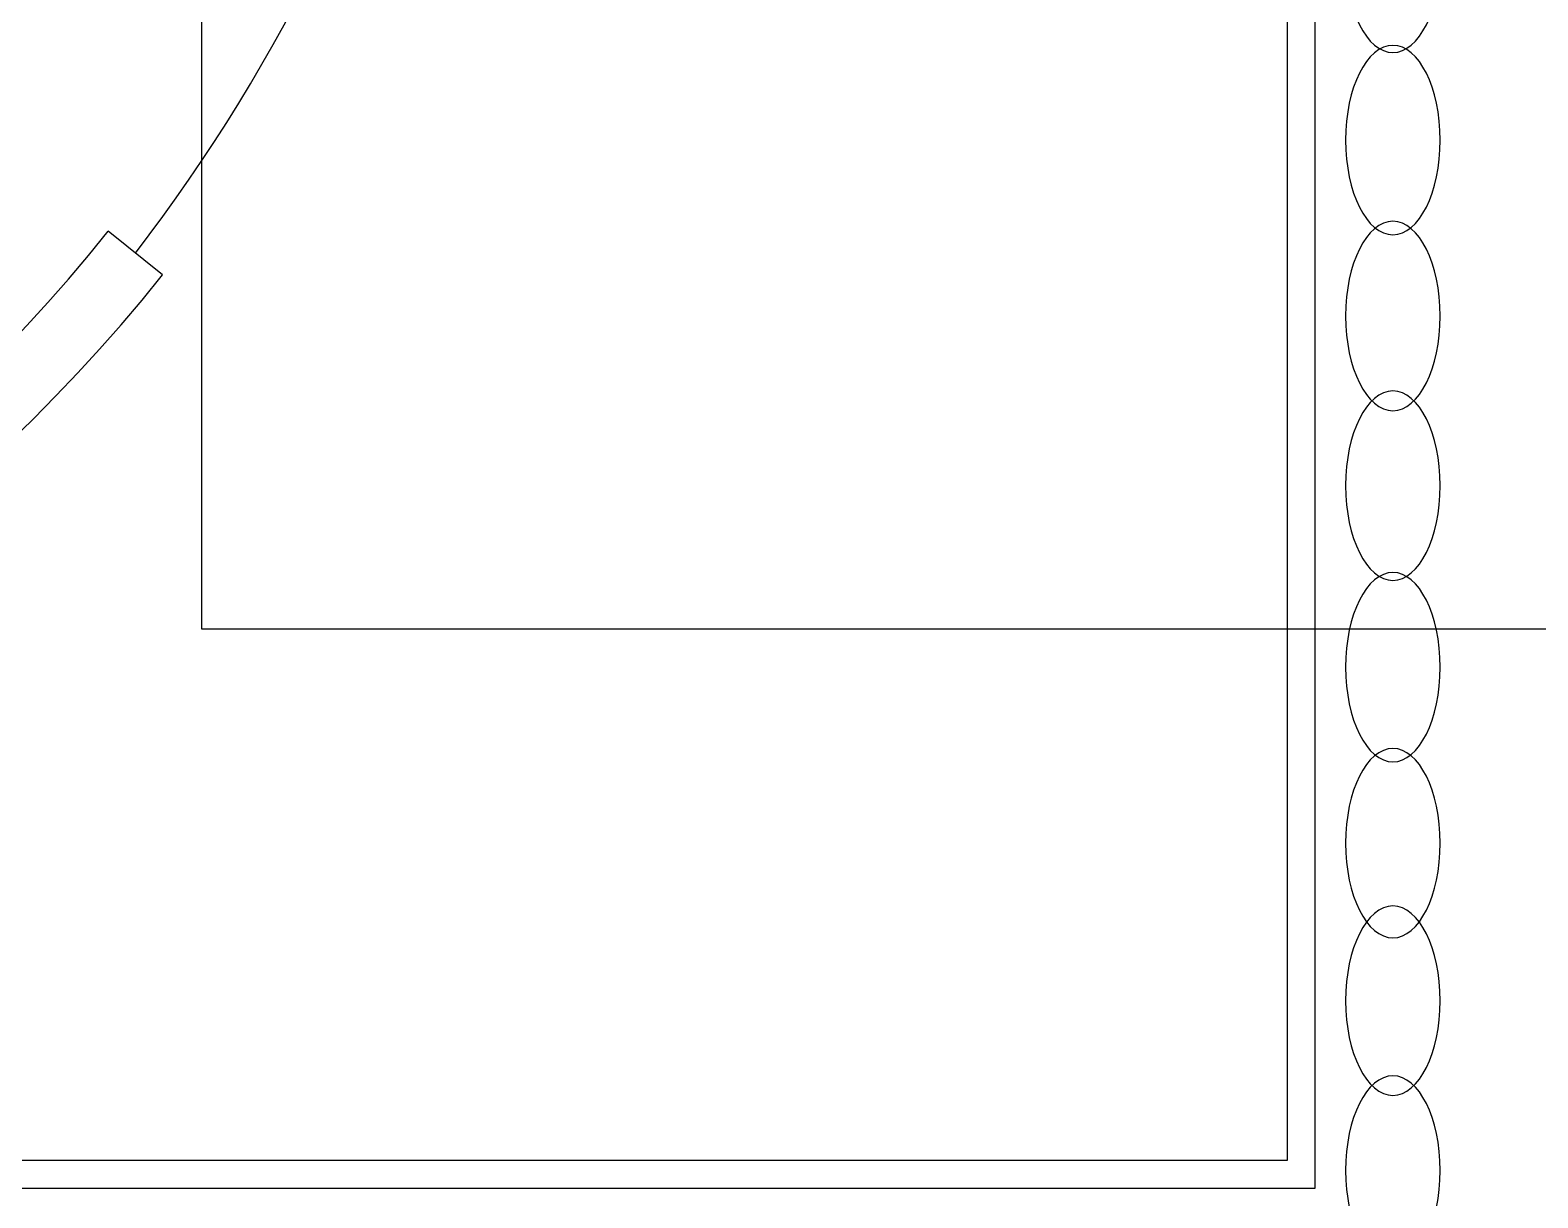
# Model space of a CAD drawing. Header units: millimetres. Extents: x 1145859089 to 1147511753, y -1047484727 to -1047247487.
# Drawn here: x 1146995508 to 1147006341, y -1047443137 to -1047434753 of the extents above; entities that cross this region are included whole.
import ezdxf
from ezdxf.xclip import XClip

# ---------------------------------------------------------------- set-up
doc = ezdxf.new("R2010")
doc.units = ezdxf.units.MM
doc.header["$LTSCALE"] = 100
doc.header["$MEASUREMENT"] = 0
doc.header["$XCLIPFRAME"] = 2
doc.layers.get('0').update_dxf_attribs({"linetype": 'CONTINUOUS'})
doc.layers.add('XREF', color=135, linetype='CONTINUOUS')
doc.layers.add('단지배치도$0$W240910', color=135, linetype='CONTINUOUS')

# ---------------------------------------------------------------- blocks, each defined once
blk = doc.blocks.new('단지배치도$0$zw$9902')
at = {"layer": '단지배치도$0$W240910'}
for p, q in [((75000, -47200), (75000, -71700)), ((74800, -55200, 1673713), (74800, -71500, 1673713)), ((66721, -65140), (66330, -64828)), ((74800, -71500, 1673713), (47630, -71500, 1673713)), ((75000, -71700), (47630, -71700, 4873256))]:
    blk.add_line(p, q, dxfattribs=at)
at = {"layer": '단지배치도$0$W240910', "ltscale": 5}
for p, q in [((67000, -51500), (67000, -67682)), ((67000, -67682), (99517, -67682))]:
    blk.add_line(p, q, dxfattribs=at)
at = {"layer": '단지배치도$0$W240910'}
for centre, radius, start, end in [((56404, -57220, 0), 12757, 322.5073, 9.1101), ((57394, -57699), 11431, 251.6277, 321.4181), ((57394, -57699), 11931, 251.6277, 321.4181)]:
    blk.add_arc(centre, radius, start, end, dxfattribs=at)
at = {"layer": '단지배치도$0$W240910', "extrusion": (0, 0, -1)}
for centre in [(75560, -62864, 1673713), (75560, -64173, 1673713), (75560, -65436, 1673713), (75560, -66654, 1673713), (75560, -67957, 1673713), (75560, -69221, 1673713), (75560, -70352, 1673713), (75560, -71571, 1673713)]:
    blk.add_ellipse(centre, major_axis=(0, 680), ratio=0.5, dxfattribs=at)
blk = doc.blocks.new('단지배치도')
blk.add_blockref('단지배치도$0$zw$9902', (141034, 142437))

msp = doc.modelspace()

# ---------------------------------------------------------------- block references
at = {"layer": 'XREF'}
ref = msp.add_blockref('단지배치도', (1146788705.034274, -1047513806.462535), dxfattribs=at)
XClip(ref).set_block_clipping_path([(72982.4064819524, 34919.7593965298), (360382.4067475507, 255319.7593436697)])

doc.saveas('drawing.dxf')
